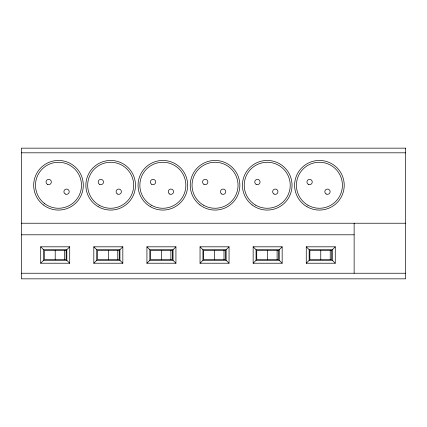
<?xml version="1.0" encoding="UTF-8"?>
<svg xmlns="http://www.w3.org/2000/svg" width="427" height="427" viewBox="0 0 427 427"><rect width="100%" height="100%" fill="white"/><g stroke="black" fill="none" stroke-linecap="round" stroke-linejoin="round"><path stroke-width="0.64" d="M40.704 263.219L43.597 260.326L66.815 260.326L69.713 263.219L69.713 246.817L40.704 246.817L40.704 263.219L69.713 263.219M40.704 246.817L43.597 249.71L66.815 249.71L69.713 246.817M93.817 263.219L96.71 260.326L119.928 260.326L122.827 263.219L122.827 246.817L93.817 246.817L93.817 263.219L122.827 263.219M93.817 246.817L96.71 249.71L119.928 249.71L122.827 246.817M146.925 263.219L149.824 260.326L173.042 260.326L175.935 263.219L175.935 246.817L146.925 246.817L146.925 263.219L175.935 263.219M146.925 246.817L149.824 249.71L173.042 249.71L175.935 246.817M200.039 263.219L202.937 260.326L226.155 260.326L229.048 263.219L229.048 246.817L200.039 246.817L200.039 263.219L229.048 263.219M200.039 246.817L202.937 249.71L226.155 249.71L229.048 246.817M253.152 263.219L256.045 260.326L279.263 260.326L282.162 263.219L282.162 246.817L253.152 246.817L253.152 263.219L282.162 263.219M253.152 246.817L256.045 249.71L279.263 249.71L282.162 246.817M306.266 263.219L309.159 260.326L332.377 260.326L335.275 263.219L335.275 246.817L306.266 246.817L306.266 263.219L335.275 263.219M306.266 246.817L309.159 249.71L332.377 249.71L335.275 246.817M21.35 152.813L405.65 152.813M21.35 223.23L405.65 223.23M21.35 234.802L354.132 234.802M21.35 273.243L405.65 273.243M354.132 223.23L354.132 273.243M332.377 249.71L332.377 260.326M330.226 250.403L330.226 259.632M320.768 250.403L320.768 259.632M309.159 249.71L309.159 260.326M279.263 249.71L279.263 260.326M277.112 250.403L277.112 259.632M267.654 250.403L267.654 259.632M256.045 249.71L256.045 260.326M226.155 249.71L226.155 260.326M223.999 250.403L223.999 259.632M214.546 250.403L214.546 259.632M202.937 249.71L202.937 260.326M173.042 249.71L173.042 260.326M170.885 250.403L170.885 259.632M161.433 250.403L161.433 259.632M149.824 249.71L149.824 260.326M119.928 249.71L119.928 260.326M117.777 250.403L117.777 259.632M108.319 250.403L108.319 259.632M96.71 249.71L96.71 260.326M66.815 249.71L66.815 260.326M64.664 250.403L64.664 259.632M55.206 250.403L55.206 259.632M43.597 249.71L43.597 260.326M405.65 148.158L21.35 148.158L21.35 278.842L405.65 278.842L405.65 148.158M66.126 250.403L44.291 250.403L44.291 259.632L66.126 259.632L66.126 250.403M119.24 250.403L97.404 250.403L97.404 259.632L119.24 259.632L119.24 250.403M172.348 250.403L150.512 250.403L150.512 259.632L172.348 259.632L172.348 250.403M225.461 250.403L203.626 250.403L203.626 259.632L225.461 259.632L225.461 250.403M278.575 250.403L256.739 250.403L256.739 259.632L278.575 259.632L278.575 250.403M331.688 250.403L309.853 250.403L309.853 259.632L331.688 259.632L331.688 250.403M44.493 203.508A22.994 22.994 0 0 0 81.29 188.264A22.994 22.994 0 0 0 49.692 164.016A22.994 22.994 0 0 0 44.493 203.508M65.23 194.002A2.653 2.653 0 0 0 69.211 191.707A2.653 2.653 0 0 0 65.23 189.407A2.653 2.653 0 0 0 65.23 194.002M117.414 194.002A2.653 2.653 0 0 0 121.391 191.707A2.653 2.653 0 0 0 117.414 189.407A2.653 2.653 0 0 0 117.414 194.002M255.73 205.179A22.994 22.994 0 0 0 290.221 185.265A22.994 22.994 0 0 0 255.73 165.345A22.994 22.994 0 0 0 255.73 205.179M203.898 184.304A2.653 2.653 0 0 0 207.88 182.003A2.653 2.653 0 0 0 203.898 179.703A2.653 2.653 0 0 0 203.898 184.304M307.91 205.179A22.994 22.994 0 0 0 342.406 185.265A22.994 22.994 0 0 0 307.91 165.345A22.994 22.994 0 0 0 307.91 205.179M203.546 205.179A22.994 22.994 0 0 0 238.042 185.265A22.994 22.994 0 0 0 203.546 165.345A22.994 22.994 0 0 0 203.546 205.179M151.361 205.179A22.994 22.994 0 0 0 185.857 185.265A22.994 22.994 0 0 0 151.361 165.345A22.994 22.994 0 0 0 151.361 205.179M99.176 205.179A22.994 22.994 0 0 0 133.672 185.265A22.994 22.994 0 0 0 99.176 165.345A22.994 22.994 0 0 0 99.176 205.179M150.453 206.748A24.814 24.814 0 0 0 187.672 185.265A24.814 24.814 0 0 0 150.453 163.776A24.814 24.814 0 0 0 150.453 206.748M308.267 184.304A2.653 2.653 0 0 0 312.249 182.003A2.653 2.653 0 0 0 308.267 179.703A2.653 2.653 0 0 0 308.267 184.304M326.148 194.002A2.653 2.653 0 0 0 330.124 191.707A2.653 2.653 0 0 0 326.148 189.407A2.653 2.653 0 0 0 326.148 194.002M307.002 206.748A24.814 24.814 0 0 0 344.221 185.265A24.814 24.814 0 0 0 307.002 163.776A24.814 24.814 0 0 0 307.002 206.748M252.122 204.949A24.814 24.814 0 0 0 291.828 188.499A24.814 24.814 0 0 0 257.732 162.34A24.814 24.814 0 0 0 252.122 204.949M199.937 204.949A24.814 24.814 0 0 0 239.643 188.499A24.814 24.814 0 0 0 205.547 162.34A24.814 24.814 0 0 0 199.937 204.949M98.269 206.748A24.814 24.814 0 0 0 135.487 185.265A24.814 24.814 0 0 0 98.269 163.776A24.814 24.814 0 0 0 98.269 206.748M43.389 204.949A24.814 24.814 0 0 0 83.094 188.499A24.814 24.814 0 0 0 48.998 162.34A24.814 24.814 0 0 0 43.389 204.949M221.778 194.002A2.653 2.653 0 0 0 225.76 191.707A2.653 2.653 0 0 0 221.778 189.407A2.653 2.653 0 0 0 221.778 194.002M47.349 184.304A2.653 2.653 0 0 0 51.331 182.003A2.653 2.653 0 0 0 47.349 179.703A2.653 2.653 0 0 0 47.349 184.304M99.534 184.304A2.653 2.653 0 0 0 103.51 182.003A2.653 2.653 0 0 0 99.534 179.703A2.653 2.653 0 0 0 99.534 184.304M151.718 184.304A2.653 2.653 0 0 0 155.695 182.003A2.653 2.653 0 0 0 151.718 179.703A2.653 2.653 0 0 0 151.718 184.304M256.083 184.304A2.653 2.653 0 0 0 260.064 182.003A2.653 2.653 0 0 0 256.083 179.703A2.653 2.653 0 0 0 256.083 184.304M169.599 194.002A2.653 2.653 0 0 0 173.575 191.707A2.653 2.653 0 0 0 169.599 189.407A2.653 2.653 0 0 0 169.599 194.002M273.963 194.002A2.653 2.653 0 0 0 277.945 191.707A2.653 2.653 0 0 0 273.963 189.407A2.653 2.653 0 0 0 273.963 194.002"/></g></svg>
